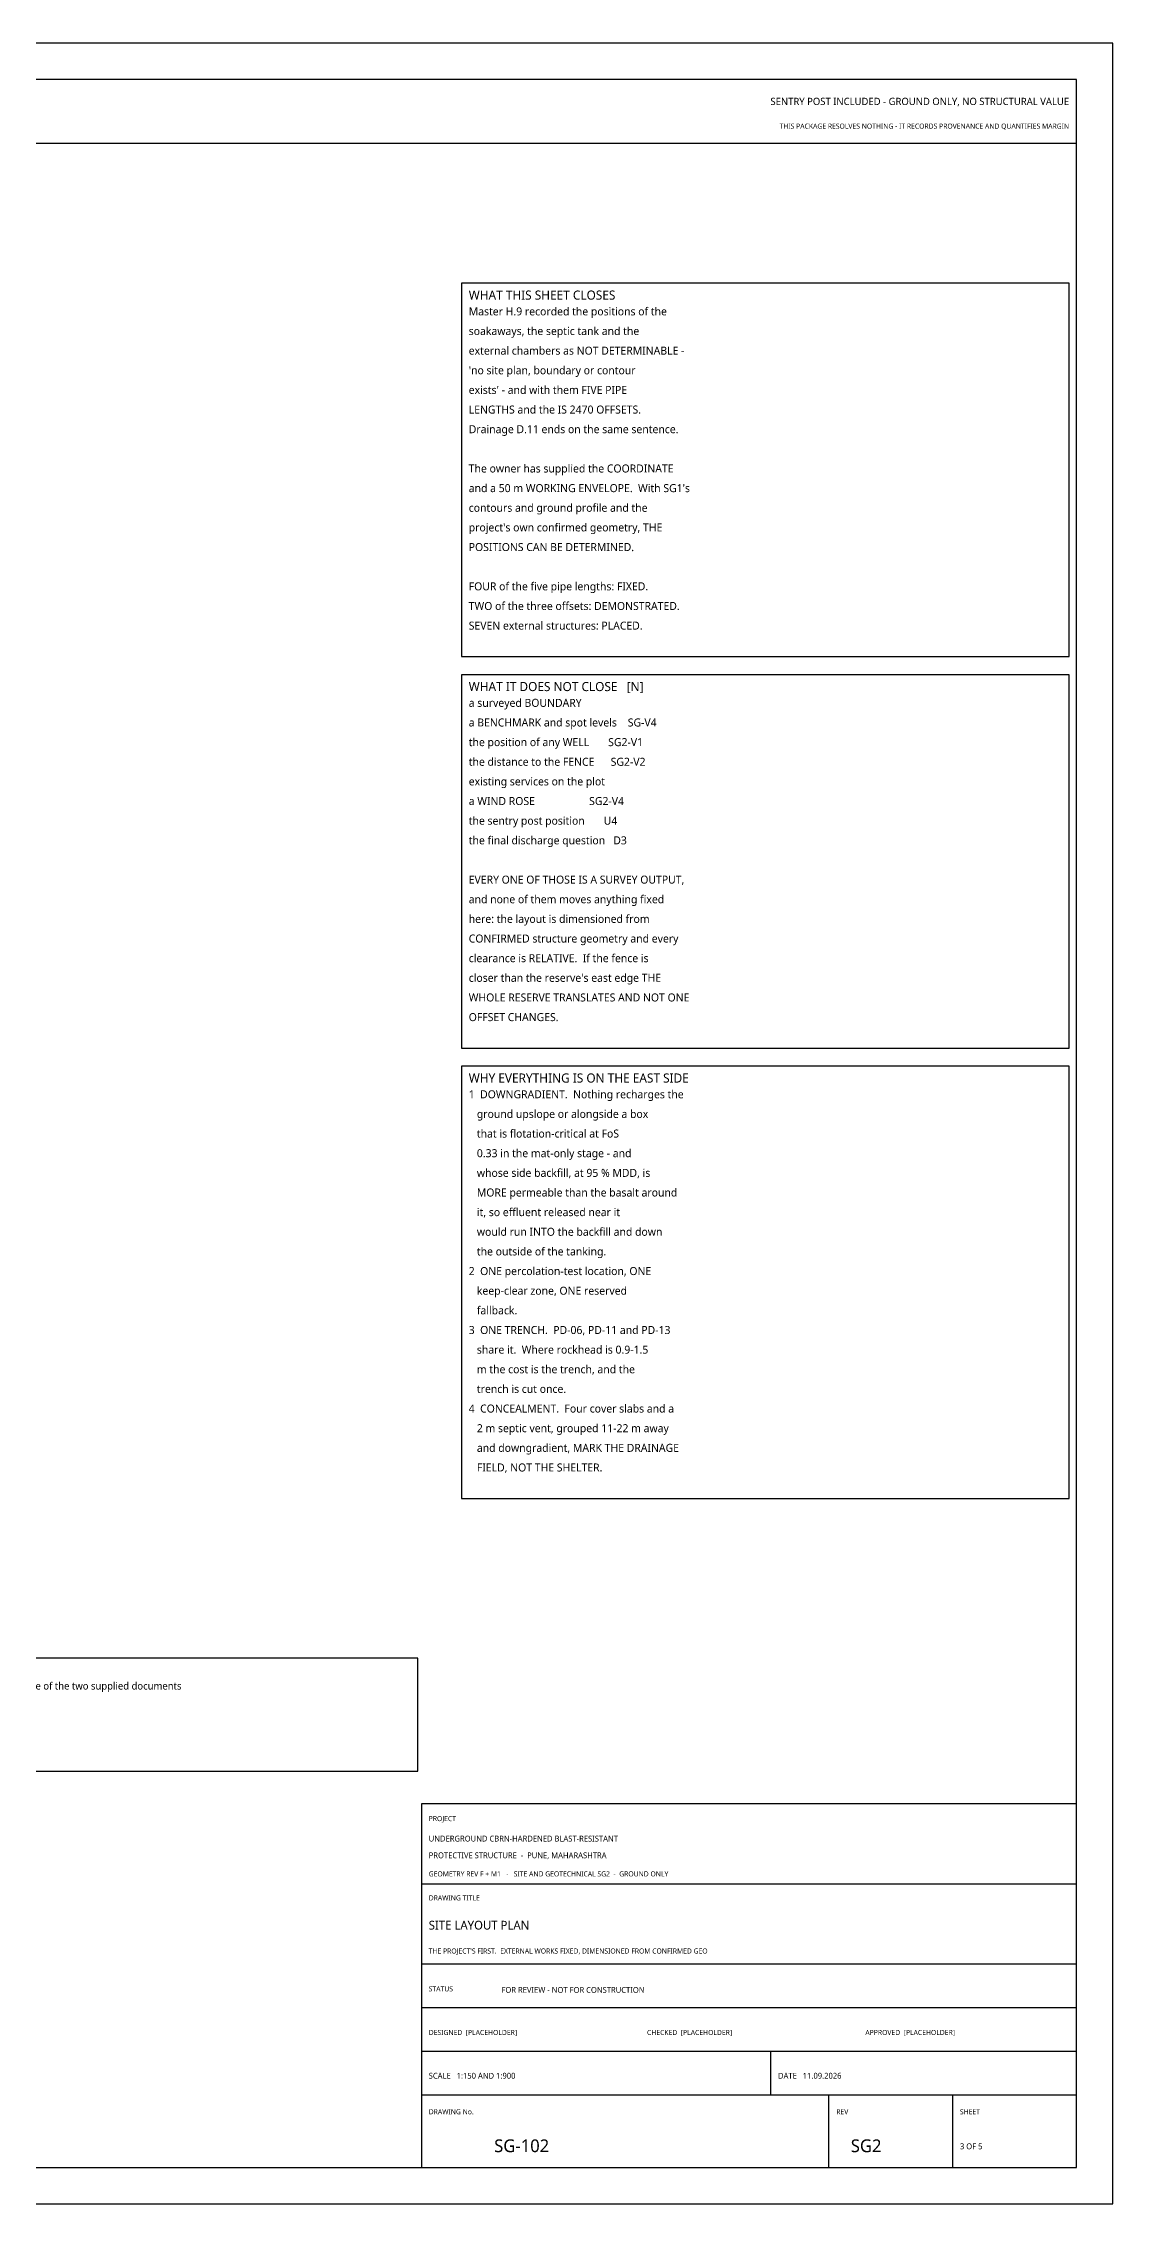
# Model space of a CAD drawing. Header units: millimetres. Extents: x 0 to 841, y 0 to 594.
# Drawn here: x 547 to 841, y 0 to 594 of the extents above; entities that cross this region are included whole.
import ezdxf
from ezdxf.enums import TextEntityAlignment as Align

# ---------------------------------------------------------------- set-up
doc = ezdxf.new("R2010")
doc.units = ezdxf.units.MM
for name, color, linetype in [('M-FLAG', 1, 'Continuous'), ('M-TITLE', 7, 'Continuous'), ('S-NOTE', 7, 'Continuous'), ('S-TITLE', 7, 'Continuous')]:
    doc.layers.add(name, color=color, linetype=linetype)
doc.styles.add('OpenSans', font='OpenSans-Regular.ttf')

msp = doc.modelspace()

# ---------------------------------------------------------------- linework, layer by layer
at = {"layer": 'M-TITLE'}
for p, q in [((10, 566.5), (831, 566.5)), ((651, 88), (831, 88)), ((651, 66), (831, 66)), ((651, 54), (831, 54)), ((651, 42), (831, 42)), ((747, 30), (747, 42)), ((651, 30), (831, 30)), ((763, 10), (763, 30)), ((797, 10), (797, 30))]:
    msp.add_line(p, q, dxfattribs=at)
msp.add_lwpolyline([(651, 10), (831, 10), (831, 110), (651, 110)], close=True, dxfattribs=at)
at = {"layer": 'S-TITLE'}
for points in [[(0, 0), (841, 0), (841, 594), (0, 594)], [(10, 10), (831, 10), (831, 584), (10, 584)], [(662, 425.38), (829, 425.38), (829, 528), (662, 528)], [(662, 317.75), (829, 317.75), (829, 420.38), (662, 420.38)], [(662, 193.93), (829, 193.93), (829, 312.75), (662, 312.75)], [(420, 118.97), (650, 118.97), (650, 150), (420, 150)]]:
    msp.add_lwpolyline(points, close=True, dxfattribs=at)

# ---------------------------------------------------------------- texts
at = {"layer": 'M-FLAG', "style": 'OpenSans'}
for s, height, p in [('SENTRY POST INCLUDED - GROUND ONLY, NO STRUCTURAL VALUE', 2, (829, 577)), ('THIS PACKAGE RESOLVES NOTHING - IT RECORDS PROVENANCE AND QUANTIFIES MARGIN', 1.4, (829, 570.5))]:
    msp.add_text(s, height=height, dxfattribs=at).set_placement(p, align=Align.RIGHT)
msp.add_text('FOR REVIEW - NOT FOR CONSTRUCTION', height=1.6, dxfattribs=at).set_placement((673, 58))
at = {"layer": 'M-TITLE', "style": 'OpenSans'}
for s, height, p in [('PROJECT', 1.4, (653, 105.2)), ('UNDERGROUND CBRN-HARDENED BLAST-RESISTANT', 1.6, (653, 99.6)), ('PROTECTIVE STRUCTURE  -  PUNE, MAHARASHTRA', 1.6, (653, 95)), ('GEOMETRY REV F + M1   -   SITE AND GEOTECHNICAL SG2  -  GROUND ONLY', 1.4, (653, 90)), ('DRAWING TITLE', 1.4, (653, 83.4)), ('SITE LAYOUT PLAN', 2.4, (653, 75.4)), ("THE PROJECT'S FIRST.  EXTERNAL WORKS FIXED, DIMENSIONED FROM CONFIRMED GEO", 1.4, (653, 68.8)), ('STATUS', 1.4, (653, 58.4)), ('DESIGNED  [PLACEHOLDER]', 1.4, (653, 46.4)), ('CHECKED  [PLACEHOLDER]', 1.4, (713, 46.4)), ('APPROVED  [PLACEHOLDER]', 1.4, (773, 46.4)), ('SCALE   1:150 AND 1:900', 1.6, (653, 34.4)), ('DATE   11.09.2026', 1.6, (749, 34.4)), ('DRAWING No.', 1.4, (653, 24.6)), ('REV', 1.4, (765, 24.6)), ('SHEET', 1.4, (799, 24.6)), ('SG-102', 3.5, (671, 14.2)), ('SG2', 3.5, (769, 14.2)), ('3 OF 5', 1.6, (799, 15))]:
    msp.add_text(s, height=height, dxfattribs=at).set_placement(p)
at = {"layer": 'S-NOTE', "style": 'OpenSans'}
for s, height, p in [('Master H.9 recorded the positions of the', 2.2, (664, 519.17)), ('soakaways, the septic tank and the', 2.2, (664, 513.77)), ('external chambers as NOT DETERMINABLE -', 2.2, (664, 508.38)), ("'no site plan, boundary or contour", 2.2, (664, 502.98)), ("exists' - and with them FIVE PIPE", 2.2, (664, 497.58)), ('LENGTHS and the IS 2470 OFFSETS.', 2.2, (664, 492.18)), ('Drainage D.11 ends on the same sentence.', 2.2, (664, 486.78)), ('The owner has supplied the COORDINATE', 2.2, (664, 475.98)), ("and a 50 m WORKING ENVELOPE.  With SG1's", 2.2, (664, 470.58)), ('contours and ground profile and the', 2.2, (664, 465.18)), ("project's own confirmed geometry, THE", 2.2, (664, 459.78)), ('POSITIONS CAN BE DETERMINED.', 2.2, (664, 454.38)), ('FOUR of the five pipe lengths: FIXED.', 2.2, (664, 443.58)), ('TWO of the three offsets: DEMONSTRATED.', 2.2, (664, 438.18)), ('SEVEN external structures: PLACED.', 2.2, (664, 432.78)), ('a surveyed BOUNDARY', 2.2, (664, 411.55)), ('a BENCHMARK and spot levels    SG-V4', 2.2, (664, 406.15)), ('the position of any WELL       SG2-V1', 2.2, (664, 400.75)), ('the distance to the FENCE      SG2-V2', 2.2, (664, 395.35)), ('existing services on the plot', 2.2, (664, 389.95)), ('a WIND ROSE                    SG2-V4', 2.2, (664, 384.55)), ('the sentry post position       U4', 2.2, (664, 379.15)), ('the final discharge question   D3', 2.2, (664, 373.75)), ('EVERY ONE OF THOSE IS A SURVEY OUTPUT,', 2.2, (664, 362.95)), ('and none of them moves anything fixed', 2.2, (664, 357.55)), ('here: the layout is dimensioned from', 2.2, (664, 352.15)), ('CONFIRMED structure geometry and every', 2.2, (664, 346.75)), ('clearance is RELATIVE.  If the fence is', 2.2, (664, 341.35)), ('WHOLE RESERVE TRANSLATES AND NOT ONE', 2.2, (664, 330.55)), ("closer than the reserve's east edge THE", 2.2, (664, 335.95)), ('OFFSET CHANGES.', 2.2, (664, 325.15)), ('1  DOWNGRADIENT.  Nothing recharges the', 2.2, (664, 303.93)), ('   ground upslope or alongside a box', 2.2, (664, 298.53)), ('   that is flotation-critical at FoS', 2.2, (664, 293.13)), ('   0.33 in the mat-only stage - and', 2.2, (664, 287.73)), ('   whose side backfill, at 95 % MDD, is', 2.2, (664, 282.33)), ('   MORE permeable than the basalt around', 2.2, (664, 276.93)), ('   it, so effluent released near it', 2.2, (664, 271.53)), ('   would run INTO the backfill and down', 2.2, (664, 266.13)), ('   the outside of the tanking.', 2.2, (664, 260.73)), ('2  ONE percolation-test location, ONE', 2.2, (664, 255.33)), ('   keep-clear zone, ONE reserved', 2.2, (664, 249.93)), ('   fallback.', 2.2, (664, 244.53)), ('3  ONE TRENCH.  PD-06, PD-11 and PD-13', 2.2, (664, 239.13)), ('   share it.  Where rockhead is 0.9-1.5', 2.2, (664, 233.73)), ('   m the cost is the trench, and the', 2.2, (664, 228.33)), ('4  CONCEALMENT.  Four cover slabs and a', 2.2, (664, 217.53)), ('   trench is cut once.', 2.2, (664, 222.93)), ('   2 m septic vent, grouped 11-22 m away', 2.2, (664, 212.13)), ('   and downgradient, MARK THE DRAINAGE', 2.2, (664, 206.73)), ('   FIELD, NOT THE SHELTER.', 2.2, (664, 201.33)), ('[C] CONFIRMED      traceable to the master, to a Rev F drawing, to sheet S-06, or read verbatim off one of the two supplied documents', 2, (422, 141.38))]:
    msp.add_text(s, height=height, dxfattribs=at).set_placement(p)
at = {"layer": 'S-TITLE', "style": 'OpenSans'}
for s, p in [('WHAT THIS SHEET CLOSES', (664, 523.5)), ('WHAT IT DOES NOT CLOSE   [N]', (664, 415.88)), ('WHY EVERYTHING IS ON THE EAST SIDE', (664, 308.25))]:
    msp.add_text(s, height=2.5, dxfattribs=at).set_placement(p)

doc.saveas('drawing.dxf')
